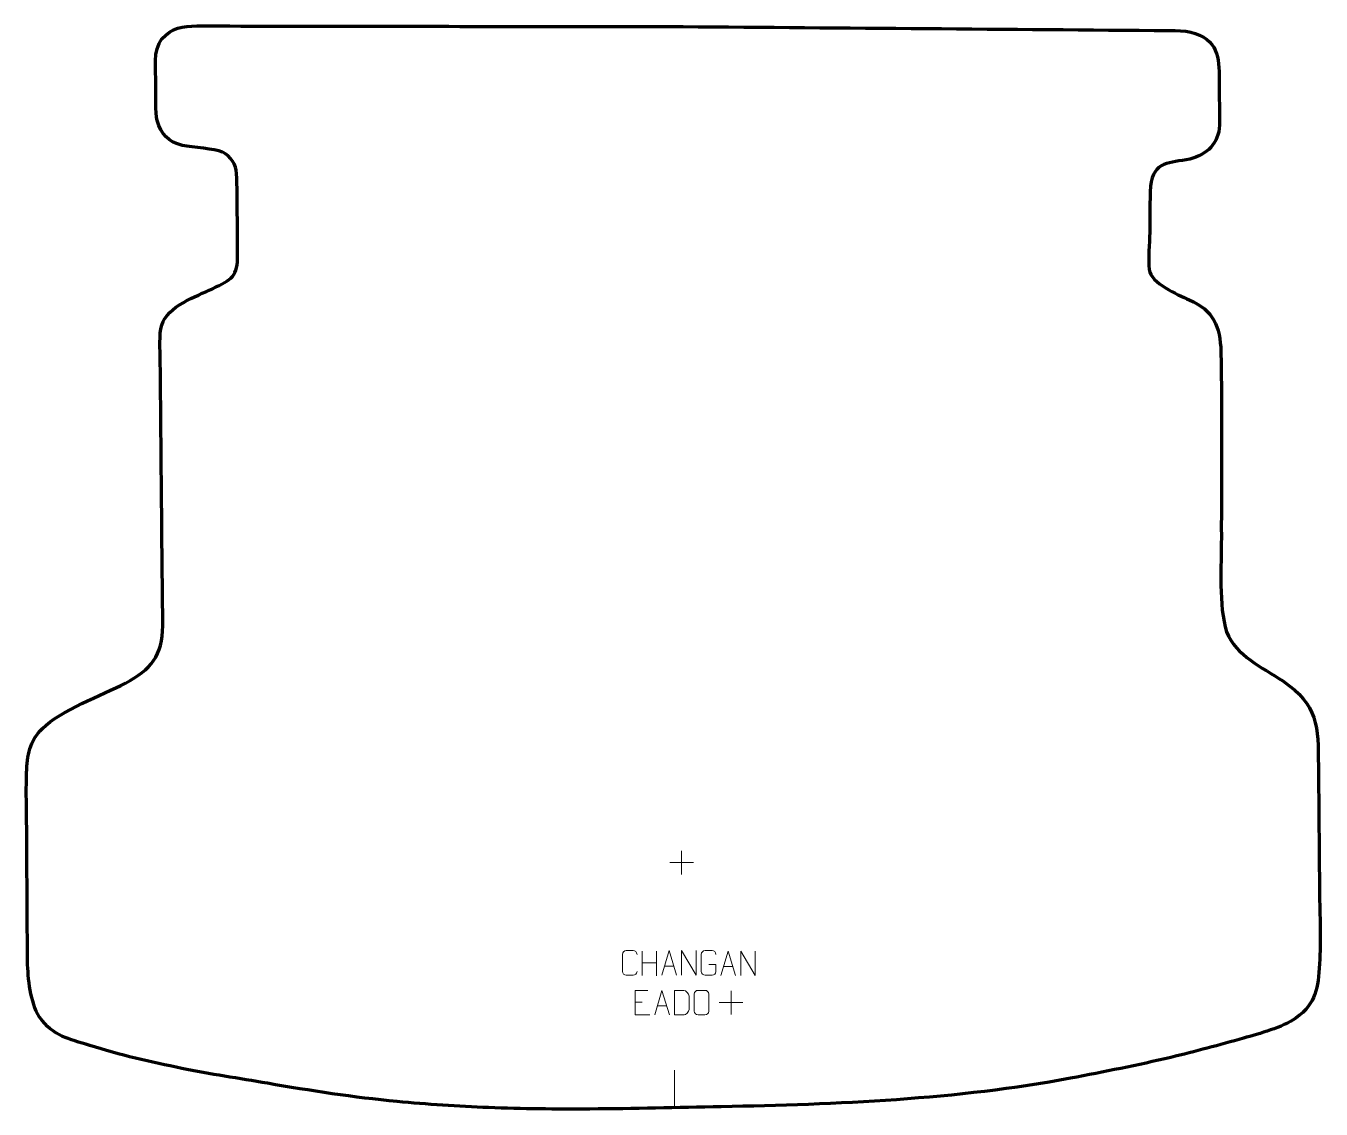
# Model space of a CAD drawing. Header units: millimetres. Extents: x 987 to 2300, y -72 to 1027.
import ezdxf

# ---------------------------------------------------------------- set-up
doc = ezdxf.new("R2010")
doc.units = ezdxf.units.MM
doc.header["$MEASUREMENT"] = 0
doc.layers.add('layer 2', color=7, linetype='Continuous')

msp = doc.modelspace()

# ---------------------------------------------------------------- linework, layer by layer
at = {"layer": 'layer 2', "color": 242, "lineweight": 158}
msp.add_open_spline([(1160.3254, 1027.0926), (1146.0433, 1027.0773), (1134.9062, 1025.0356), (1124.9161, 1013.9353), (1124.9161, 1013.9353), (1115.5482, 1002.3414), (1118.6724, 982.3822), (1118.7801, 968.1324), (1118.7801, 968.1324), (1118.83, 959.3217), (1118.0514, 938.532), (1119.9851, 931.0849), (1119.9851, 931.0849), (1123.9675, 917.2779), (1131.6287, 909.1491), (1145.7569, 905.8711), (1145.7569, 905.8711), (1156.6168, 903.5195), (1177.7206, 902.6903), (1186.41, 898.8942), (1186.41, 898.8942), (1194.3501, 895.0981), (1200.2888, 886.0989), (1200.614, 877.3149), (1200.614, 877.3149), (1201.5734, 850.1873), (1201.1732, 822.8286), (1201.6509, 795.6359), (1201.6509, 795.6359), (1201.8226, 772.3982), (1195.8944, 770.1887), (1176.021, 760.4516), (1176.021, 760.4516), (1159.5635, 752.6241), (1130.3595, 742.6561), (1124.6133, 723.6048), (1124.6133, 723.6048), (1121.8805, 713.9052), (1123.0989, 698.3614), (1123.1953, 687.8809), (1123.1953, 687.8809), (1123.4286, 662.5014), (1123.6619, 637.1219), (1123.8953, 611.7424), (1123.8953, 611.7424), (1124.1286, 586.363), (1124.362, 560.9835), (1124.5953, 535.6041), (1124.5953, 535.6041), (1124.7062, 523.5489), (1124.8171, 511.4936), (1124.928, 499.4384), (1124.928, 499.4384), (1125.1777, 472.4928), (1125.6282, 445.4671), (1125.6705, 418.53), (1125.6705, 418.53), (1125.3533, 388.2535), (1113.9722, 374.096), (1087.9022, 360.355), (1087.9022, 360.355), (1063.7117, 347.9219), (1022.1056, 332.5723), (1003.6613, 314.3001), (1003.6613, 314.3001), (990.5707, 301.3316), (988.2669, 287.2199), (987.6157, 269.4899), (987.6157, 269.4899), (986.9342, 248.812), (987.6848, 227.373), (987.81, 206.5987), (987.81, 206.5987), (988.068, 163.7604), (988.2486, 120.9077), (988.5864, 78.0718), (988.5864, 78.0718), (989.0562, 60.3221), (991.3334, 36.8489), (1000.6958, 21.474), (1000.6958, 21.474), (1014.7913, 1.7376), (1030.2441, -0.3322), (1051.7857, -7.4043), (1051.7857, -7.4043), (1081.5794, -16.8702), (1114.2478, -24.0695), (1144.8951, -30.5481), (1144.8951, -30.5481), (1173.5252, -36.5682), (1203.1143, -40.5952), (1232.0207, -45.7031), (1232.0207, -45.7031), (1275.0542, -53.163), (1319.9654, -60.0591), (1363.4179, -64.2133), (1363.4179, -64.2133), (1393.8471, -67.0626), (1425.334, -68.9598), (1455.8806, -70.3537), (1455.8806, -70.3537), (1489.8752, -71.8605), (1524.8085, -71.8468), (1558.8712, -71.7733), (1558.8712, -71.7733), (1603.1257, -71.6481), (1647.6458, -70.2523), (1691.932, -69.4757), (1691.932, -69.4757), (1808.7011, -67.2631), (1931.3945, -62.1885), (2046.2426, -40.536), (2046.2426, -40.536), (2079.9074, -34.1455), (2114.5668, -27.3129), (2147.8677, -19.3561), (2147.8677, -19.3561), (2172.2904, -13.5048), (2197.3664, -6.7178), (2221.5496, 0.1182), (2221.5496, 0.1182), (2237.7307, 4.7023), (2260.9909, 11.0133), (2274.7354, 20.3025), (2274.7354, 20.3025), (2295.7545, 36.2783), (2296.8672, 50.8418), (2298.6001, 75.6261), (2298.6001, 75.6261), (2300.2105, 99.4269), (2298.8009, 124.7299), (2298.5902, 148.7205), (2298.5902, 148.7205), (2298.2166, 191.2444), (2297.8526, 233.7687), (2297.4659, 276.2925), (2297.4659, 276.2925), (2297.182, 316.6066), (2297.296, 337.9575), (2261.324, 362.6194), (2261.324, 362.6194), (2241.0106, 376.246), (2213.5508, 388.0611), (2204.3435, 412.4349), (2204.3435, 412.4349), (2196.1375, 438.6437), (2199.1193, 479.6949), (2199.0623, 507.8347), (2199.0623, 507.8347), (2198.9516, 570.5992), (2199.7928, 633.6471), (2198.7086, 696.3722), (2198.7086, 696.3722), (2197.6482, 722.4439), (2191.3408, 738.2801), (2166.4154, 749.2898), (2166.4154, 749.2898), (2154.737, 754.4459), (2127.7073, 765.866), (2125.8931, 779.9994), (2125.8931, 779.9994), (2124.5433, 790.5159), (2126.2749, 806.2703), (2126.4612, 817.4329), (2126.4612, 817.4329), (2126.6981, 832.9244), (2126.3979, 849.0249), (2127.2285, 864.4302), (2127.2285, 864.4302), (2130.236, 890.349), (2146.869, 887.9257), (2167.0008, 891.8892), (2167.0008, 891.8892), (2184.2852, 896.5612), (2196.6632, 907.6599), (2197.1005, 926.428), (2197.1005, 926.428), (2197.4225, 940.2428), (2196.8483, 954.7154), (2196.7823, 968.6368), (2196.7823, 968.6368), (2196.9777, 991.0069), (2197.6458, 1010.8033), (2172.5689, 1019.4482), (2172.5689, 1019.4482), (2160.962, 1023.4495), (2143.5562, 1022.4088), (2131.0424, 1022.5106), (2131.0424, 1022.5106), (1966.634, 1023.8488), (1802.219, 1025.2484), (1637.8104, 1026.4684), (1637.8104, 1026.4684), (1597.2125, 1026.7697), (1556.435, 1026.5573), (1515.8178, 1026.5832), (1515.8178, 1026.5832), (1397.3201, 1026.6587), (1278.8225, 1026.694), (1160.3254, 1027.0926)], degree=3, knots=[0, 0, 0, 0, 0.019607843, 0.019607843, 0.019607843, 0.019607843, 0.039215686, 0.039215686, 0.039215686, 0.039215686, 0.058823529, 0.058823529, 0.058823529, 0.058823529, 0.078431373, 0.078431373, 0.078431373, 0.078431373, 0.098039216, 0.098039216, 0.098039216, 0.098039216, 0.117647059, 0.117647059, 0.117647059, 0.117647059, 0.137254902, 0.137254902, 0.137254902, 0.137254902, 0.156862745, 0.156862745, 0.156862745, 0.156862745, 0.176470588, 0.176470588, 0.176470588, 0.176470588, 0.196078431, 0.196078431, 0.196078431, 0.196078431, 0.215686275, 0.215686275, 0.215686275, 0.215686275, 0.235294118, 0.235294118, 0.235294118, 0.235294118, 0.254901961, 0.254901961, 0.254901961, 0.254901961, 0.274509804, 0.274509804, 0.274509804, 0.274509804, 0.294117647, 0.294117647, 0.294117647, 0.294117647, 0.31372549, 0.31372549, 0.31372549, 0.31372549, 0.333333333, 0.333333333, 0.333333333, 0.333333333, 0.352941176, 0.352941176, 0.352941176, 0.352941176, 0.37254902, 0.37254902, 0.37254902, 0.37254902, 0.392156863, 0.392156863, 0.392156863, 0.392156863, 0.411764706, 0.411764706, 0.411764706, 0.411764706, 0.431372549, 0.431372549, 0.431372549, 0.431372549, 0.450980392, 0.450980392, 0.450980392, 0.450980392, 0.470588235, 0.470588235, 0.470588235, 0.470588235, 0.490196078, 0.490196078, 0.490196078, 0.490196078, 0.509803922, 0.509803922, 0.509803922, 0.509803922, 0.529411765, 0.529411765, 0.529411765, 0.529411765, 0.549019608, 0.549019608, 0.549019608, 0.549019608, 0.568627451, 0.568627451, 0.568627451, 0.568627451, 0.588235294, 0.588235294, 0.588235294, 0.588235294, 0.607843137, 0.607843137, 0.607843137, 0.607843137, 0.62745098, 0.62745098, 0.62745098, 0.62745098, 0.647058824, 0.647058824, 0.647058824, 0.647058824, 0.666666667, 0.666666667, 0.666666667, 0.666666667, 0.68627451, 0.68627451, 0.68627451, 0.68627451, 0.705882353, 0.705882353, 0.705882353, 0.705882353, 0.725490196, 0.725490196, 0.725490196, 0.725490196, 0.745098039, 0.745098039, 0.745098039, 0.745098039, 0.764705882, 0.764705882, 0.764705882, 0.764705882, 0.784313725, 0.784313725, 0.784313725, 0.784313725, 0.803921569, 0.803921569, 0.803921569, 0.803921569, 0.823529412, 0.823529412, 0.823529412, 0.823529412, 0.843137255, 0.843137255, 0.843137255, 0.843137255, 0.862745098, 0.862745098, 0.862745098, 0.862745098, 0.882352941, 0.882352941, 0.882352941, 0.882352941, 0.901960784, 0.901960784, 0.901960784, 0.901960784, 0.921568627, 0.921568627, 0.921568627, 0.921568627, 0.941176471, 0.941176471, 0.941176471, 0.941176471, 0.960784314, 0.960784314, 0.960784314, 0.960784314, 1, 1, 1, 1], dxfattribs=at)
at = {"layer": 'layer 2', "color": 250, "lineweight": 9}
for points in [[(1651.8297, 190.2557), (1651.8297, 190.2557), (1651.8297, 166.2778), (1651.8297, 166.2778)], [(1639.8408, 178.2667), (1639.8408, 178.2667), (1663.8187, 178.2667), (1663.8187, 178.2667)], [(1611.8355, 88.3255), (1611.8355, 88.3255), (1611.8355, 63.548), (1611.8355, 63.548)], [(1626.4788, 88.3255), (1626.4788, 88.3255), (1626.4788, 63.372), (1626.4788, 63.372)], [(1611.8355, 76.4432), (1611.8355, 76.4432), (1626.4788, 76.4436), (1626.4788, 76.4436)], [(1634.4093, 73.2161), (1634.4093, 73.2161), (1643.905, 73.2161), (1643.905, 73.2161)], [(1694.3006, 72.8357), (1694.3006, 72.8357), (1703.7963, 72.8357), (1703.7963, 72.8357)], [(1702.0068, 48.1528), (1702.0068, 48.1528), (1702.0068, 24.1749), (1702.0068, 24.1749)], [(1604.5739, 36.7609), (1604.5739, 36.7609), (1611.742, 36.7609), (1611.742, 36.7609)], [(1627.259, 32.9365), (1627.259, 32.9365), (1636.7547, 32.9365), (1636.7547, 32.9365)], [(1690.0179, 36.1638), (1690.0179, 36.1638), (1713.9958, 36.1638), (1713.9958, 36.1638)], [(1644.6742, -32.3417), (1644.6742, -32.3417), (1644.6742, -69.8885), (1644.6742, -69.8885)]]:
    msp.add_open_spline(points, degree=3, dxfattribs=at)
for points, knots in [([(1606.5801, 67.7844), (1606.4403, 65.461), (1604.7631, 63.9814), (1602.6154, 63.9706), (1602.6154, 63.9706), (1600.2835, 63.971), (1597.9516, 63.971), (1595.6201, 63.9706), (1595.6201, 63.9706), (1593.6951, 63.8652), (1591.723, 65.7497), (1591.7342, 67.767), (1591.7342, 67.767), (1591.7346, 73.5371), (1591.7346, 79.3068), (1591.7342, 85.0761), (1591.7342, 85.0761), (1591.7384, 87.2142), (1593.4851, 88.9334), (1595.6375, 88.9199), (1595.6375, 88.9199), (1597.9632, 88.9199), (1600.2893, 88.9199), (1602.6154, 88.9199), (1602.6154, 88.9199), (1604.562, 88.9554), (1606.5534, 87.4639), (1606.5801, 85.0263)], [0, 0, 0, 0, 0.125, 0.125, 0.125, 0.125, 0.25, 0.25, 0.25, 0.25, 0.375, 0.375, 0.375, 0.375, 0.5, 0.5, 0.5, 0.5, 0.625, 0.625, 0.625, 0.625, 0.75, 0.75, 0.75, 0.75, 1, 1, 1, 1]), ([(1631.6867, 63.9667), (1631.6867, 63.9667), (1639.0577, 88.9202), (1639.0577, 88.9202), (1639.0577, 88.9202), (1639.0577, 88.9202), (1646.6276, 63.9667), (1646.6276, 63.9667)], [0, 0, 0, 0, 0.333333333, 0.333333333, 0.333333333, 0.333333333, 1, 1, 1, 1]), ([(1651.8297, 63.9667), (1651.8297, 63.9667), (1651.8297, 88.9202), (1651.8297, 88.9202), (1651.8297, 88.9202), (1651.8297, 88.9202), (1666.4845, 63.9667), (1666.4845, 63.9667), (1666.4845, 63.9667), (1666.4845, 63.9667), (1666.4845, 88.9202), (1666.4845, 88.9202)], [0, 0, 0, 0, 0.25, 0.25, 0.25, 0.25, 0.5, 0.5, 0.5, 0.5, 1, 1, 1, 1]), ([(1679.412, 74.9524), (1679.412, 74.9524), (1686.5801, 74.9524), (1686.5801, 74.9524), (1686.5801, 74.9524), (1686.5801, 74.9524), (1686.5801, 67.7843), (1686.5801, 67.7843), (1686.5801, 67.7843), (1686.4404, 65.4609), (1684.7632, 63.9813), (1682.6154, 63.9705), (1682.6154, 63.9705), (1680.2836, 63.9709), (1677.9516, 63.9709), (1675.6201, 63.9705), (1675.6201, 63.9705), (1673.6952, 63.8651), (1671.723, 65.7496), (1671.7342, 67.7669), (1671.7342, 67.7669), (1671.7346, 73.537), (1671.7346, 79.3067), (1671.7342, 85.076), (1671.7342, 85.076), (1671.7384, 87.2141), (1673.4852, 88.9333), (1675.6375, 88.9199), (1675.6375, 88.9199), (1677.9632, 88.9199), (1680.2893, 88.9199), (1682.6154, 88.9199), (1682.6154, 88.9199), (1684.5621, 88.9553), (1686.5535, 87.4638), (1686.5801, 85.0261)], [0, 0, 0, 0, 0.1, 0.1, 0.1, 0.1, 0.2, 0.2, 0.2, 0.2, 0.3, 0.3, 0.3, 0.3, 0.4, 0.4, 0.4, 0.4, 0.5, 0.5, 0.5, 0.5, 0.6, 0.6, 0.6, 0.6, 0.7, 0.7, 0.7, 0.7, 0.8, 0.8, 0.8, 0.8, 1, 1, 1, 1]), ([(1691.578, 63.5863), (1691.578, 63.5863), (1698.949, 88.5398), (1698.949, 88.5398), (1698.949, 88.5398), (1698.949, 88.5398), (1706.5189, 63.5863), (1706.5189, 63.5863)], [0, 0, 0, 0, 0.333333333, 0.333333333, 0.333333333, 0.333333333, 1, 1, 1, 1]), ([(1711.721, 63.5863), (1711.721, 63.5863), (1711.721, 88.5398), (1711.721, 88.5398), (1711.721, 88.5398), (1711.721, 88.5398), (1726.3758, 63.5863), (1726.3758, 63.5863), (1726.3758, 63.5863), (1726.3758, 63.5863), (1726.3758, 88.5398), (1726.3758, 88.5398)], [0, 0, 0, 0, 0.25, 0.25, 0.25, 0.25, 0.5, 0.5, 0.5, 0.5, 1, 1, 1, 1]), ([(1617.4478, 48.6406), (1617.4478, 48.6406), (1604.5739, 48.6406), (1604.5739, 48.6406), (1604.5739, 48.6406), (1604.5739, 48.6406), (1604.5739, 23.687), (1604.5739, 23.687), (1604.5739, 23.687), (1604.5739, 23.687), (1619.4397, 23.687), (1619.4397, 23.687)], [0, 0, 0, 0, 0.25, 0.25, 0.25, 0.25, 0.5, 0.5, 0.5, 0.5, 1, 1, 1, 1]), ([(1624.5364, 23.6871), (1624.5364, 23.6871), (1631.9074, 48.6406), (1631.9074, 48.6406), (1631.9074, 48.6406), (1631.9074, 48.6406), (1639.4773, 23.6871), (1639.4773, 23.6871)], [0, 0, 0, 0, 0.333333333, 0.333333333, 0.333333333, 0.333333333, 1, 1, 1, 1]), ([(1644.6145, 23.7152), (1646.9463, 23.7156), (1651.8965, 23.6916), (1654.228, 23.6913), (1654.228, 23.6913), (1656.153, 23.5859), (1659.4716, 27.1275), (1659.4604, 29.1448), (1659.4604, 29.1448), (1659.46, 34.9149), (1659.46, 37.0846), (1659.4604, 42.8539), (1659.4604, 42.8539), (1659.4561, 44.992), (1656.0816, 48.6521), (1653.9292, 48.6386), (1653.9292, 48.6386), (1651.6035, 48.6386), (1646.8792, 48.6386), (1644.5531, 48.6386), (1644.5531, 48.6386), (1644.5535, 42.8917), (1644.6148, 29.4625), (1644.6145, 23.7152)], [0, 0, 0, 0, 0.142857143, 0.142857143, 0.142857143, 0.142857143, 0.285714286, 0.285714286, 0.285714286, 0.285714286, 0.428571429, 0.428571429, 0.428571429, 0.428571429, 0.571428571, 0.571428571, 0.571428571, 0.571428571, 0.714285714, 0.714285714, 0.714285714, 0.714285714, 1, 1, 1, 1]), ([(1668.4872, 48.6403), (1670.8129, 48.6403), (1673.139, 48.6403), (1675.4651, 48.6403), (1675.4651, 48.6403), (1677.4117, 48.6759), (1679.4031, 47.1843), (1679.4298, 44.7467), (1679.4298, 44.7467), (1679.4294, 38.9998), (1679.4294, 33.2525), (1679.4298, 27.5048), (1679.4298, 27.5048), (1679.29, 25.1814), (1677.6128, 23.7018), (1675.4651, 23.691), (1675.4651, 23.691), (1673.1332, 23.6914), (1670.8013, 23.6914), (1668.4698, 23.691), (1668.4698, 23.691), (1666.5448, 23.5856), (1664.5727, 25.4701), (1664.5839, 27.4874), (1664.5839, 27.4874), (1664.5842, 33.2575), (1664.5842, 39.0272), (1664.5839, 44.7965), (1664.5839, 44.7965), (1664.5881, 46.9346), (1666.3348, 48.6538), (1668.4872, 48.6403)], [0, 0, 0, 0, 0.111111111, 0.111111111, 0.111111111, 0.111111111, 0.222222222, 0.222222222, 0.222222222, 0.222222222, 0.333333333, 0.333333333, 0.333333333, 0.333333333, 0.444444444, 0.444444444, 0.444444444, 0.444444444, 0.555555556, 0.555555556, 0.555555556, 0.555555556, 0.666666667, 0.666666667, 0.666666667, 0.666666667, 0.777777778, 0.777777778, 0.777777778, 0.777777778, 1, 1, 1, 1])]:
    msp.add_open_spline(points, degree=3, knots=knots, dxfattribs=at)

doc.saveas('drawing.dxf')
